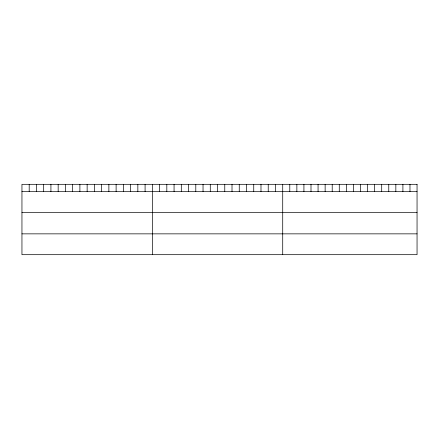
<?xml version="1.0" encoding="UTF-8"?>
<svg xmlns="http://www.w3.org/2000/svg" width="439" height="439" viewBox="0 0 439 439"><rect width="100%" height="100%" fill="white"/><g stroke="black" fill="none" stroke-linecap="round" stroke-linejoin="round"><path stroke-width="0.66" d="M21.95 191.58L417.05 191.58M21.95 212.405L417.05 212.405M21.95 233.855L417.05 233.855M409.982 184.32L409.982 191.58M402.909 184.32L402.909 191.58M395.841 184.32L395.841 191.58M388.767 184.32L388.767 191.58M381.7 184.32L381.7 191.58M374.626 184.32L374.626 191.58M367.558 184.32L367.558 191.58M360.49 184.32L360.49 191.58M353.417 184.32L353.417 191.58M346.349 184.32L346.349 191.58M339.276 184.32L339.276 191.58M332.208 184.32L332.208 191.58M325.14 184.32L325.14 191.58M318.066 184.32L318.066 191.58M310.999 184.32L310.999 191.58M303.925 184.32L303.925 191.58M296.857 184.32L296.857 191.58M289.784 184.32L289.784 191.58M282.716 184.32L282.716 254.68M275.472 184.32L275.472 191.58M268.229 184.32L268.229 191.58M260.986 184.32L260.986 191.58M253.742 184.32L253.742 191.58M246.498 184.32L246.498 191.58M239.255 184.32L239.255 191.58M232.011 184.32L232.011 191.58M224.768 184.32L224.768 191.58M217.524 184.32L217.524 191.58M210.281 184.32L210.281 191.58M203.037 184.32L203.037 191.58M195.794 184.32L195.794 191.58M188.55 184.32L188.55 191.58M181.307 184.32L181.307 191.58M174.063 184.32L174.063 191.58M166.82 184.32L166.82 191.58M159.576 184.32L159.576 191.58M152.333 184.32L152.333 254.68M145.089 184.32L145.089 191.58M137.846 184.32L137.846 191.58M130.602 184.32L130.602 191.58M123.359 184.32L123.359 191.58M116.115 184.32L116.115 191.58M108.872 184.32L108.872 191.58M101.628 184.32L101.628 191.58M94.385 184.32L94.385 191.58M87.141 184.32L87.141 191.58M79.898 184.32L79.898 191.58M72.654 184.32L72.654 191.58M65.411 184.32L65.411 191.58M58.167 184.32L58.167 191.58M50.924 184.32L50.924 191.58M43.68 184.32L43.68 191.58M36.437 184.32L36.437 191.58M29.194 184.32L29.194 191.58M417.05 184.32L21.95 184.32L21.95 254.68L417.05 254.68L417.05 184.32"/></g></svg>
